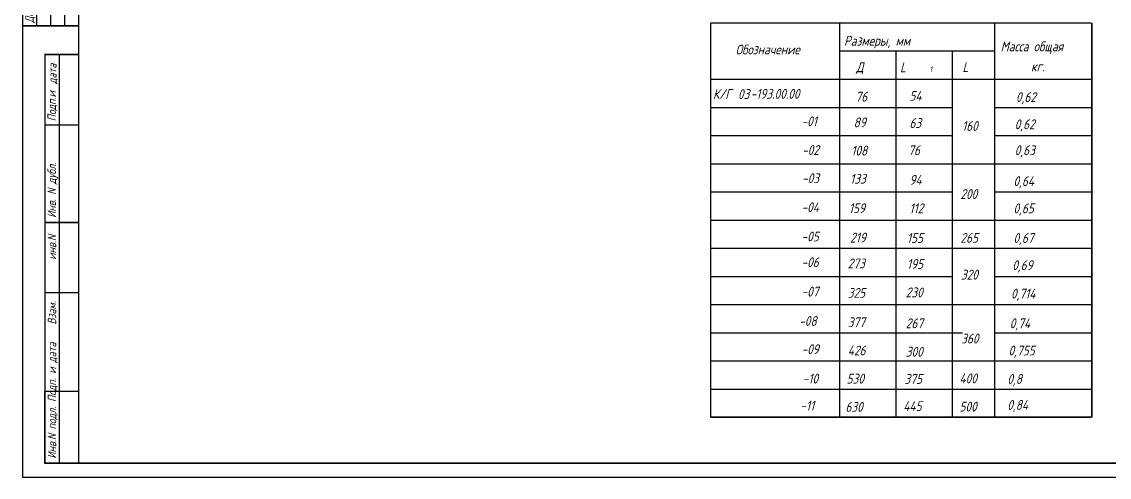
# Model space of a CAD drawing. Extents: x 647 to 2576, y 458 to 879.
# Drawn here: x 646.6 to 1033.1, y 457.9 to 619.7 of the extents above; entities that cross this region are included whole.
import ezdxf

# ---------------------------------------------------------------- set-up
doc = ezdxf.new("R2010")
doc.units = 0
doc.header["$LTSCALE"] = 0.5
doc.header["$MEASUREMENT"] = 0
doc.layers.get('0').update_dxf_attribs({"linetype": 'CONTINUOUS'})
doc.styles.add('ROMANC', font='romanc', dxfattribs={"width": 0.8, "oblique": 15, "height": 3.5})

msp = doc.modelspace()

# ---------------------------------------------------------------- linework, layer by layer
for p, q in [((646.88, 878.53), (646.88, 457.93)), ((651.98, 618.23), (651.98, 703.43)), ((656.98, 618.23), (656.98, 703.43)), ((661.98, 618.23), (661.98, 703.43)), ((646.88, 618.23), (651.98, 618.23)), ((891.4, 599.26), (981.93, 599.26)), ((999.09, 599.26), (1026.86, 599.26)), ((891.4, 589.26), (977.3, 589.26)), ((992.3, 589.26), (1026.86, 589.26)), ((891.4, 579.26), (977.3, 579.26)), ((992.3, 579.26), (1026.86, 579.26)), ((891.4, 569.26), (981.41, 569.26)), ((977.3, 569.26), (1026.86, 569.26)), ((891.4, 559.26), (977.3, 559.26)), ((992.3, 559.26), (1026.86, 559.26)), ((891.4, 549.26), (981.41, 549.26)), ((977.3, 549.26), (1026.86, 549.26)), ((891.4, 539.26), (981.41, 539.26)), ((977.3, 539.26), (1026.86, 539.26)), ((891.4, 529.26), (977.3, 529.26)), ((992.3, 529.26), (1026.86, 529.26)), ((891.4, 519.26), (981.41, 519.26)), ((977.3, 519.26), (1026.86, 519.26)), ((891.4, 509.26), (980.89, 509.26)), ((992.3, 509.26), (1026.86, 509.26)), ((891.4, 499.26), (981.41, 499.26)), ((977.3, 499.26), (1026.86, 499.26)), ((654.88, 462.93), (654.88, 488.43)), ((891.4, 489.26), (981.41, 489.26)), ((977.3, 489.26), (1026.86, 489.26)), ((646.88, 457.93), (1240.88, 457.93))]:
    msp.add_line(p, q)
for points, const_width in [([(666.88, 873.53), (666.88, 462.93)], 0.5), ([(666.88, 608.03), (666.88, 618.23), (646.88, 618.23)], 0.5), ([(891.4, 619.26), (981.41, 619.26)], 0.5), ([(891.4, 619.26), (891.4, 599.26)], 0.5), ([(937.3, 619.26), (937.3, 599.26)], 0.5), ([(977.3, 619.26), (1026.86, 619.26)], 0.5), ([(992.3, 619.26), (992.3, 479.26)], 0.5), ([(1026.86, 619.26), (1026.86, 599.26)], 0.5), ([(654.88, 608.03), (659.98, 608.03), (659.98, 462.93)], 0.5), ([(666.88, 462.93), (654.88, 462.93), (654.88, 608.03), (666.88, 608.03)], 0.5), ([(937.3, 609.26), (992.3, 609.26)], 0.5), ([(957.3, 609.26), (957.3, 599.26)], 0.5), ([(977.3, 609.26), (977.3, 599.26)], 0.5), ([(891.4, 599.26), (1026.86, 599.26)], 0.5), ([(891.4, 599.26), (891.4, 479.26)], 0.5), ([(937.3, 599.26), (937.3, 479.26)], 0.5), ([(957.3, 599.26), (957.3, 479.26)], 0.5), ([(977.3, 599.26), (977.3, 479.26)], 0.5), ([(1026.86, 599.26), (1026.86, 479.26)], 0.5), ([(654.88, 583.03), (666.68, 583.03)], 0.5), ([(654.88, 548.43), (666.88, 548.43)], 0.6), ([(654.88, 523.43), (666.88, 523.43)], 0.5), ([(654.88, 488.43), (666.88, 488.43)], 0.5), ([(891.4, 479.26), (981.41, 479.26)], 0.5), ([(977.3, 479.26), (1026.86, 479.26)], 0.5), ([(654.88, 462.93), (1235.88, 462.93)], 0.55)]:
    msp.add_lwpolyline(points, dxfattribs=dict(const_width=const_width))

# ---------------------------------------------------------------- texts
at = {"style": 'ROMANC', "oblique": 15, "width": 0.8}
for s, p in [('Должность    Фамилия', (650.88, 619.23)), ('дата', (658.98, 597.53)), ('Подп.и', (658.78, 584.33)), ('Инв. N дубл.    ', (658.78, 550.03)), ('инв.N', (658.88, 535.13)), ('Инв.N подл. Подп. и дата    Взам. ', (658.88, 464.53))]:
    msp.add_text(s, height=3, rotation=90, dxfattribs=at).set_placement(p)
for s, height, p in [('Размеры, мм', 3.5, (938.8, 611.16)), ('Обозначение', 3.5, (900.3, 608.06)), ('Масса общая', 3.5, (994.46, 609.16)), ('Д       L', 3.5, (943.1, 601.76)), ('1', 2, (969.12, 601.8)), ('L', 3.5, (980.89, 601.8)), ('кг.', 3.5, (1005.26, 602.06)), ('К/Г', 3.5, (892.26, 592.25)), ('03', 3.5, (901.11, 592.23)), ('-193.00.00', 3.5, (905.61, 592.33)), ('54', 3.5, (962.05, 591.61)), ('76', 3.5, (942.87, 591.31)), ('0,62', 3.5, (999.89, 591.17)), ('-01', 3.5, (923.7, 582.56)), ('89', 3.5, (942.21, 582.18)), ('63', 3.5, (962.05, 581.95)), ('160', 3.5, (980.75, 580.9)), ('0,62', 3.5, (999.45, 581.51)), ('-02', 3.5, (923.9, 572.36)), ('76', 3.5, (961.61, 572.29)), ('0,63', 3.5, (999.45, 572.29)), ('108', 3.5, (941.38, 572.16)), ('-03', 3.5, (923.9, 562.36)), ('133', 3.5, (940.96, 562.15)), ('94', 3.5, (962.05, 561.76)), ('0,64', 3.5, (999.01, 561.32)), ('200', 3.5, (980.15, 556.73)), ('-04', 3.5, (923.7, 552.06)), ('159', 3.5, (940.54, 551.71)), ('112', 3.5, (962.05, 551.66)), ('0,65', 3.5, (999.01, 551.66)), ('-05', 3.5, (923.7, 541.66)), ('219', 3.5, (940.96, 541.27)), ('155', 3.5, (961.17, 541.13)), ('265', 3.5, (980.16, 541.18)), ('0,67', 3.5, (999.01, 541.13)), ('-06', 3.5, (923.7, 532.52)), ('273', 3.5, (940.12, 532.09)), ('195', 3.5, (961.17, 531.91)), ('0,69', 3.5, (998.58, 531.47)), ('320', 3.5, (980.34, 528.11)), ('-07', 3.5, (923.7, 522.08)), ('325', 3.5, (940.12, 521.65)), ('230', 3.5, (960.73, 521.81)), ('0,714', 3.5, (998.14, 521.37)), ('-08', 3.5, (922.87, 511.65)), ('377', 3.5, (940.12, 511.22)), ('267', 3.5, (960.73, 510.84)), ('0,74', 3.5, (997.7, 510.84)), ('360', 3.5, (980.41, 505.42)), ('-09', 3.5, (923.71, 501.63)), ('426', 3.5, (940.12, 501.2)), ('300', 3.5, (960.73, 500.74)), ('0,755', 3.5, (997.26, 501.18)), ('-10', 3.5, (924.13, 491.19)), ('530', 3.5, (939.71, 491.18)), ('400', 3.5, (979.82, 491.28)), ('375', 3.5, (960.29, 491.08)), ('0,8', 3.5, (996.82, 491.08)), ('-11', 3.5, (923.3, 481.59)), ('630', 3.5, (939.29, 481.16)), ('445', 3.5, (959.85, 481.43)), ('500', 3.5, (979.82, 481.26)), ('0,84', 3.5, (996.82, 481.86))]:
    msp.add_text(s, height=height, dxfattribs=at).set_placement(p)

doc.saveas('drawing.dxf')
